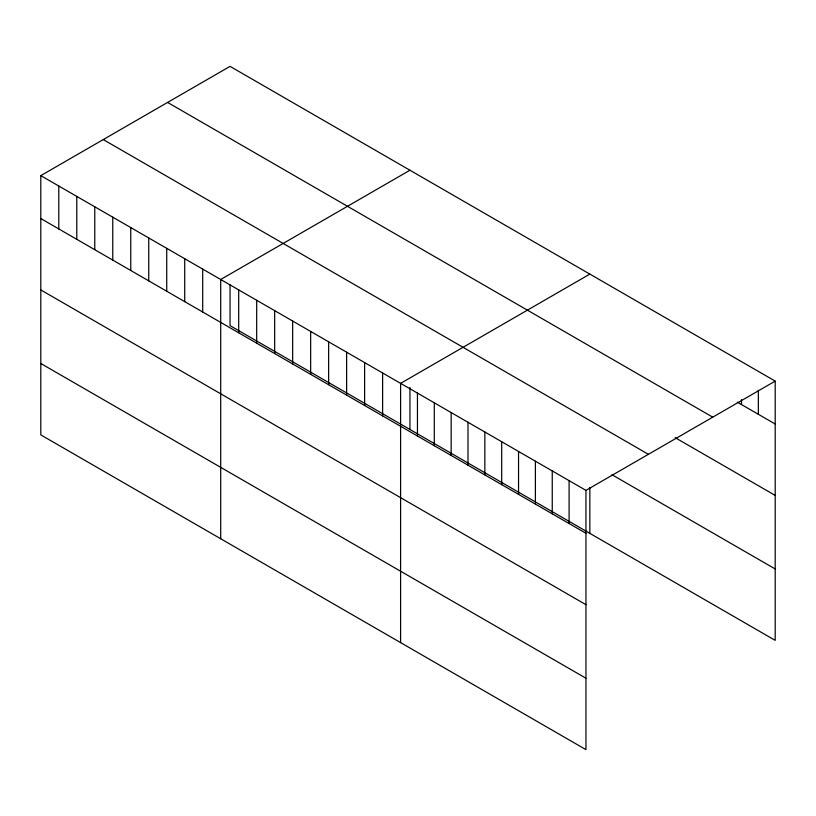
<?xml version="1.0" encoding="UTF-8"?>
<svg xmlns="http://www.w3.org/2000/svg" width="816" height="816" viewBox="0 0 816 816"><rect width="100%" height="100%" fill="white"/><g stroke="black" fill="none" stroke-linecap="round" stroke-linejoin="round"><path stroke-width="1.22" d="M40.8 175.634L585.949 490.375L585.949 749.629L40.8 434.887L40.8 175.634L230.051 66.371L775.2 381.113L775.2 640.366L230.051 325.625L230.051 284.825M409.948 170.238L220.697 279.5L220.697 538.754M589.846 274.105L400.595 383.367L400.595 642.61M585.949 490.375L775.2 381.113M737.287 402.135L775.2 424.014M167.596 102.428L712.745 417.17M675.148 437.651L775.2 495.414M103.255 139.577L648.404 454.318M611.969 474.728L775.2 568.966M40.8 218.545L585.949 533.276M40.8 289.935L585.949 604.676M40.8 363.487L585.949 678.229M758.35 390.313L758.35 414.293M741.499 399.514L741.499 404.563M589.846 487.458L589.846 533.348M569.099 480.644L569.099 523.556M552.248 470.924L552.248 513.825M535.398 461.193L535.398 504.094M518.548 451.462L518.548 494.363M501.697 441.731L501.697 484.643M484.847 432.011L484.847 474.912M467.996 422.28L467.996 465.181M451.146 412.549L451.146 455.45M434.296 402.818L434.296 445.73M417.445 393.098L417.445 435.999M409.948 387.416L409.948 429.491M382.612 372.983L382.612 415.885M364.619 362.59L364.619 405.501M346.627 352.206L346.627 395.107M328.644 341.822L328.644 384.724M310.651 331.439L310.651 374.34M292.658 321.045L292.658 363.946M274.666 310.661L274.666 353.563M256.683 300.278L256.683 343.179M238.69 289.884L238.69 332.795M202.705 269.117L202.705 312.018M184.722 258.733L184.722 301.634M166.729 248.339L166.729 291.251M148.736 237.956L148.736 280.857M130.754 227.572L130.754 270.473M112.761 217.189L112.761 260.09M94.768 206.795L94.768 249.696M76.775 196.411L76.775 239.312M58.793 186.028L58.793 228.929"/></g></svg>
